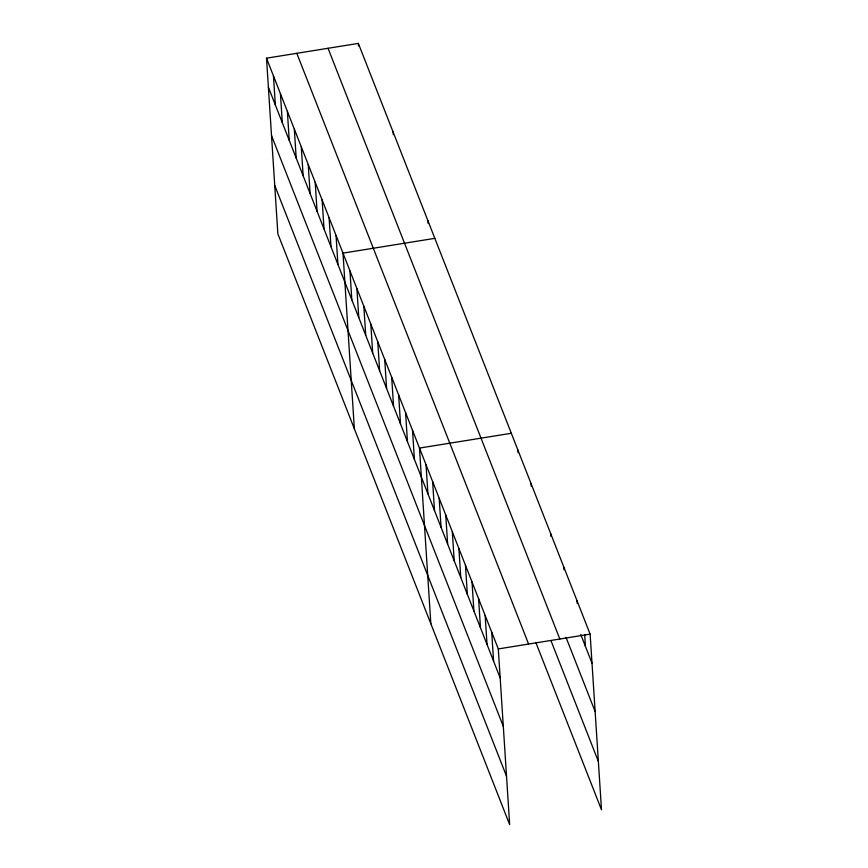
<?xml version="1.0" encoding="UTF-8"?>
<svg xmlns="http://www.w3.org/2000/svg" width="868" height="868" viewBox="0 0 868 868"><rect width="100%" height="100%" fill="white"/><g stroke="black" fill="none" stroke-linecap="round" stroke-linejoin="round"><path stroke-width="1.3" d="M266.509 58.189L498.297 648.928L509.657 824.6L277.869 233.861L266.509 58.189L358.343 43.4L590.131 634.139L601.491 809.811L535.816 642.439M434.835 238.342L343.001 253.131L354.361 428.803M511.328 433.284L419.483 448.072L430.843 623.745M498.297 648.928L590.131 634.139M580.746 634.465L592.009 663.152M566.055 637.427L595.133 711.554M328.039 48.282L559.827 639.022M550.985 640.671L598.367 761.42M296.813 53.306L528.601 644.045M268.386 87.201L500.163 677.941M271.51 135.592L503.299 726.332M274.733 185.459L506.521 776.198M584.674 634.541L585.444 646.41M577.003 600.667L577.166 603.303M563.864 567.184L564.037 569.831M550.724 533.712L550.898 536.348M531.032 483.498L531.194 486.134M517.892 450.025L518.066 452.662M491.722 632.186L493.599 661.199M485.158 615.445L487.035 644.457M478.594 598.714L480.471 627.727M472.018 581.972L473.895 610.985M465.454 565.231L467.331 594.244M458.89 548.5L460.767 577.513M452.326 531.759L454.203 560.771M427.881 220.624L428.054 223.26M445.751 515.017L447.628 544.041M439.186 498.286L441.063 527.299M432.622 481.545L434.499 510.558M426.047 464.814L427.924 493.827M412.528 430.344L414.405 459.367M393.117 132.012L393.291 134.648M405.573 412.625L407.45 441.638M398.629 394.907L400.506 423.92M391.674 377.179L393.551 406.191M384.719 359.461L386.596 388.473M358.343 43.4L358.517 46.037M377.764 341.742L379.641 370.755M370.81 324.014L372.687 353.026M363.855 306.296L365.732 335.308M356.9 288.567L358.777 317.59M349.945 270.849L351.822 299.861M336.046 235.402L337.923 264.414M329.091 217.684L330.968 246.696M322.136 199.965L324.014 228.978M315.182 182.237L317.059 211.249M308.227 164.519L310.104 193.531M301.272 146.79L303.149 175.813M294.317 129.072L296.194 158.084M287.362 111.354L289.239 140.366M280.418 93.625L282.295 122.638M273.463 75.907L275.34 104.919"/></g></svg>
